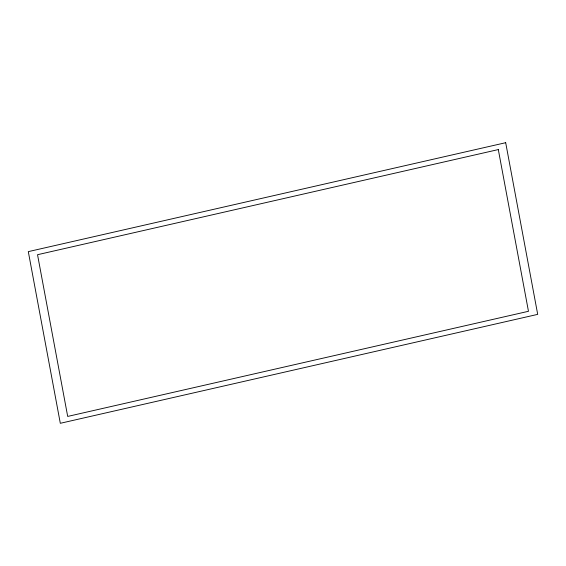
<?xml version="1.0" encoding="UTF-8"?>
<svg xmlns="http://www.w3.org/2000/svg" width="566" height="566" viewBox="0 0 566 566"><rect width="100%" height="100%" fill="white"/><g stroke="black" fill="none" stroke-linecap="round" stroke-linejoin="round"><path stroke-width="0.85" d="M505.686 142.703L28.3 251.629L60.314 423.297L537.7 314.371L505.686 142.703M498.306 149.573L37.533 254.707L67.694 416.427L528.467 311.293L498.306 149.573"/></g></svg>
